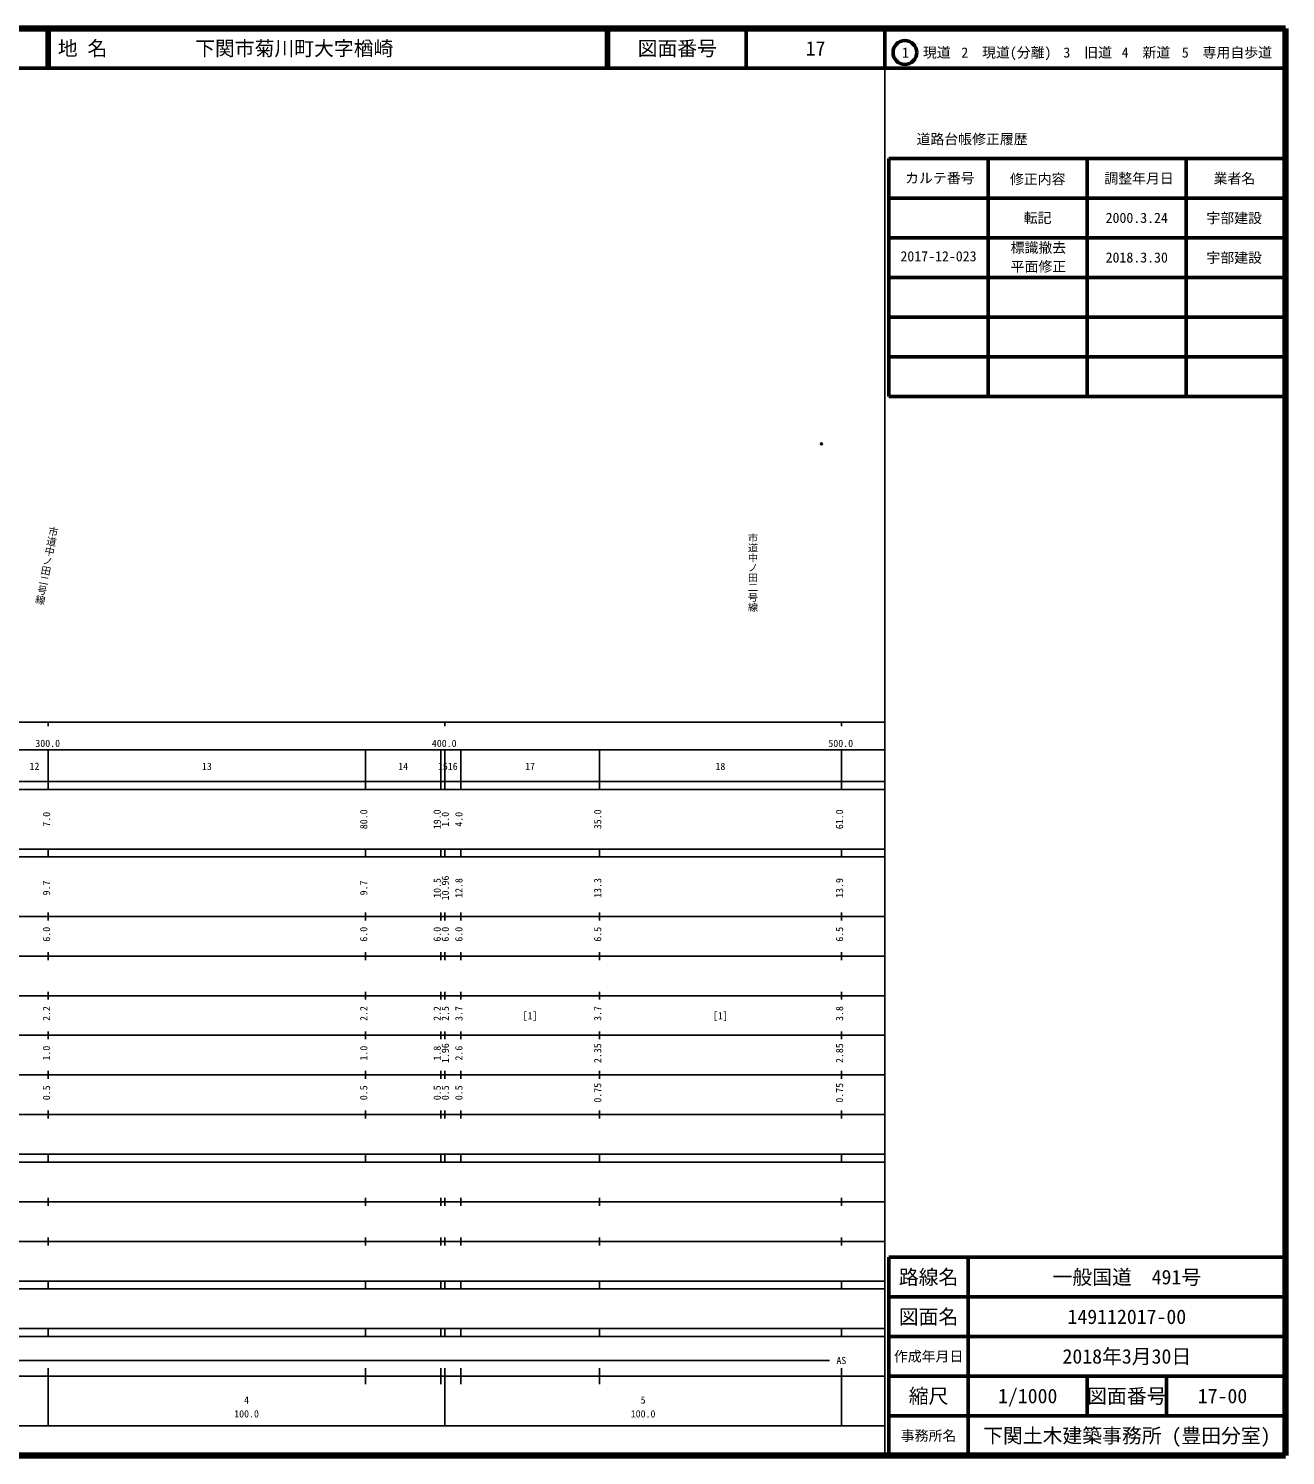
# Model space of a CAD drawing. Units: millimetres on the paper, with parts at other scales. Extents: x 40 to 680, y 20 to 380.
# Drawn here: x 363 to 680, y 20 to 380 of the extents above; entities that cross this region are included whole.
import ezdxf
from ezdxf.enums import TextEntityAlignment as Align

# ---------------------------------------------------------------- set-up
doc = ezdxf.new("R2010")
doc.units = ezdxf.units.MM
doc.header["$PDMODE"] = 32
doc.header["$PDSIZE"] = 0.5
for name, color, linetype, lineweight in [('M-BGD-EXST', 7, 'Continuous', 25), ('M-TTL', 2, 'Continuous', 140), ('M-TTL-FRAM', 2, 'Continuous', 50), ('M-TTL-LINE', 7, 'Continuous', 50)]:
    doc.layers.add(name, color=color, linetype=linetype, lineweight=lineweight)
doc.layers.add('M-BGD-RSTR', color=6, linetype='Continuous')
doc.layers.add('M-TTL-TXT', color=7, linetype='Continuous')
doc.styles.add('@ＭＳ ゴシック', font='')
doc.styles.add('ＭＳ ゴシック', font='')
doc.styles.get('@ＭＳ ゴシック').set_extended_font_data('@MS Gothic')
doc.styles.get('ＭＳ ゴシック').set_extended_font_data('MS Gothic')

msp = doc.modelspace()

# ---------------------------------------------------------------- linework, layer by layer
at = {"layer": 'M-BGD-EXST'}
for p, q in [((579, 20), (579, 370)), ((40, 205), (579, 205)), ((368, 205), (368, 204)), ((468, 205), (468, 204)), ((568, 205), (568, 204)), ((68, 198), (579, 198)), ((368, 188), (368, 198)), ((448, 188), (448, 198)), ((467, 188), (467, 198)), ((468, 188), (468, 198)), ((472, 188), (472, 198)), ((507, 188), (507, 198)), ((568, 188), (568, 198)), ((40, 190), (579, 190)), ((40, 188), (579, 188)), ((40, 173), (579, 173)), ((368, 171), (368, 173)), ((448, 171), (448, 173)), ((467, 171), (467, 173)), ((468, 171), (468, 173)), ((472, 171), (472, 173)), ((507, 171), (507, 173)), ((568, 171), (568, 173)), ((40, 171), (579, 171)), ((40, 156), (579, 156)), ((368, 155), (368, 157)), ((448, 155), (448, 157)), ((467, 155), (467, 157)), ((468, 155), (468, 157)), ((472, 155), (472, 157)), ((507, 155), (507, 157)), ((568, 155), (568, 157)), ((46, 146), (579, 146)), ((368, 145), (368, 147)), ((448, 145), (448, 147)), ((467, 145), (467, 147)), ((468, 145), (468, 147)), ((472, 145), (472, 147)), ((507, 145), (507, 147)), ((568, 145), (568, 147)), ((368, 135), (368, 137)), ((448, 135), (448, 137)), ((467, 135), (467, 137)), ((468, 135), (468, 137)), ((472, 135), (472, 137)), ((507, 135), (507, 137)), ((568, 135), (568, 137)), ((52, 136), (579, 136)), ((46, 126), (579, 126)), ((368, 125), (368, 127)), ((448, 125), (448, 127)), ((467, 125), (467, 127)), ((468, 125), (468, 127)), ((472, 125), (472, 127)), ((507, 125), (507, 127)), ((568, 125), (568, 127)), ((52, 116), (579, 116)), ((368, 115), (368, 117)), ((448, 115), (448, 117)), ((467, 115), (467, 117)), ((468, 115), (468, 117)), ((472, 115), (472, 117)), ((507, 115), (507, 117)), ((568, 115), (568, 117)), ((46, 106), (579, 106)), ((368, 105), (368, 107)), ((448, 105), (448, 107)), ((467, 105), (467, 107)), ((468, 105), (468, 107)), ((472, 105), (472, 107)), ((507, 105), (507, 107)), ((568, 105), (568, 107)), ((40, 96), (579, 96)), ((40, 94), (579, 94)), ((368, 94), (368, 96)), ((448, 94), (448, 96)), ((467, 94), (467, 96)), ((468, 94), (468, 96)), ((472, 94), (472, 96)), ((507, 94), (507, 96)), ((568, 94), (568, 96)), ((49, 84), (579, 84)), ((368, 83), (368, 85)), ((448, 83), (448, 85)), ((467, 83), (467, 85)), ((468, 83), (468, 85)), ((472, 83), (472, 85)), ((507, 83), (507, 85)), ((568, 83), (568, 85)), ((40, 74), (579, 74)), ((368, 73), (368, 75)), ((448, 73), (448, 75)), ((467, 73), (467, 75)), ((468, 73), (468, 75)), ((472, 73), (472, 75)), ((507, 73), (507, 75)), ((568, 73), (568, 75)), ((40, 64), (579, 64)), ((40, 62), (579, 62)), ((368, 62), (368, 64)), ((448, 62), (448, 64)), ((467, 62), (467, 64)), ((468, 62), (468, 64)), ((472, 62), (472, 64)), ((507, 62), (507, 64)), ((568, 62), (568, 64)), ((40, 52), (579, 52)), ((368, 50), (368, 52)), ((448, 50), (448, 52)), ((467, 50), (467, 52)), ((468, 50), (468, 52)), ((472, 50), (472, 52)), ((507, 50), (507, 52)), ((568, 50), (568, 52)), ((40, 50), (579, 50)), ((71, 44), (565, 44)), ((40, 40), (579, 40)), ((368, 27.5), (368, 42)), ((448, 38), (448, 42)), ((467, 38), (467, 42)), ((468, 27.5), (468, 42)), ((472, 38), (472, 42)), ((507, 38), (507, 42)), ((568, 27.5), (568, 42)), ((68, 27.5), (579, 27.5))]:
    msp.add_line(p, q, dxfattribs=at)
at = {"layer": 'M-BGD-RSTR'}
msp.add_point((562.984, 275.257), dxfattribs=at)
at = {"layer": 'M-TTL'}
for p, q in [((680, 380), (40, 380)), ((680, 20), (680, 380)), ((40, 20), (680, 20))]:
    msp.add_line(p, q, dxfattribs=at)
at = {"layer": 'M-TTL-FRAM'}
for p, q in [((580, 347.197), (580, 287.197)), ((580, 347.197), (680, 347.197)), ((580, 287.197), (680, 287.197)), ((680, 70), (580, 70)), ((580, 70), (580, 20))]:
    msp.add_line(p, q, dxfattribs=at)
at = {"layer": 'M-TTL-LINE'}
for p, q in [((367.75, 380), (367.75, 370)), ((368.25, 380), (368.25, 370)), ((508.747, 380), (508.747, 370)), ((509.247, 380), (509.247, 370)), ((543.997, 380), (543.997, 370)), ((579, 380), (579, 370)), ((40, 370), (680, 370)), ((605, 347.197), (605, 287.197)), ((630, 347.197), (630, 287.197)), ((655, 347.197), (655, 287.197)), ((580, 337.197), (680, 337.197)), ((580, 327.197), (680, 327.197)), ((580, 317.197), (680, 317.197)), ((580, 307.197), (680, 307.197)), ((580, 297.197), (680, 297.197)), ((600, 70), (600, 20)), ((680, 60), (580, 60)), ((680, 50), (580, 50)), ((680, 40), (580, 40)), ((630, 40), (630, 30)), ((650, 40), (650, 30)), ((680, 30), (580, 30))]:
    msp.add_line(p, q, dxfattribs=at)
msp.add_circle((584.031, 373.958), 3, dxfattribs=at)

# ---------------------------------------------------------------- texts
at = {"layer": 'M-BGD-EXST', "style": 'ＭＳ ゴシック'}
for s, p in [('300.0', (367.844, 198.195)), ('400.0', (467.844, 198.195)), ('500.0', (567.844, 198.195)), ('12', (364.5, 192.405)), ('13', (408, 192.405)), ('14', (457.5, 192.405)), ('15', (467.5, 192.405)), ('16', (470, 192.405)), ('17', (489.5, 192.405)), ('18', (537.5, 192.405)), ('[1]', (489.5, 129.5)), ('[1]', (537.5, 129.5)), ('AS', (568, 42.5)), ('4', (418, 32.523)), ('5', (518, 32.523)), ('100.0', (418, 29.033)), ('100.0', (518, 29.033))]:
    msp.add_text(s, height=1.833, dxfattribs=at).set_placement(p, align=Align.BOTTOM_CENTER)
for s, p in [('7.0', (369, 180.5)), ('80.0', (449, 180.5)), ('19.0', (467.536, 180.5)), ('1.0', (469.579, 180.5)), ('4.0', (473, 180.5)), ('35.0', (508, 180.5)), ('61.0', (569, 180.5)), ('10.96', (469.579, 163.174)), ('9.7', (369, 163.174)), ('9.7', (449, 163.174)), ('10.5', (467.536, 163.174)), ('12.8', (473, 163.174)), ('13.3', (508, 163.174)), ('13.9', (569, 163.174)), ('6.0', (369, 151.5)), ('6.0', (449, 151.5)), ('6.0', (467.536, 151.5)), ('6.0', (469.579, 151.5)), ('6.0', (473, 151.5)), ('6.5', (508, 151.5)), ('6.5', (569, 151.5)), ('2.2', (369, 131.5)), ('2.2', (449, 131.5)), ('2.2', (467.536, 131.5)), ('2.5', (469.579, 131.5)), ('3.7', (473, 131.5)), ('3.7', (508, 131.5)), ('3.8', (569, 131.5)), ('1.0', (369, 121.5)), ('1.0', (449, 121.5)), ('1.8', (467.536, 121.5)), ('1.96', (469.579, 121.5)), ('2.6', (473, 121.5)), ('2.35', (508, 121.5)), ('2.85', (569, 121.5)), ('0.5', (369, 111.5)), ('0.5', (449, 111.5)), ('0.5', (467.536, 111.5)), ('0.5', (469.579, 111.5)), ('0.5', (473, 111.5)), ('0.75', (508, 111.5)), ('0.75', (569, 111.5))]:
    msp.add_text(s, height=1.833, rotation=90, dxfattribs=at).set_placement(p, align=Align.BOTTOM_CENTER)
at = {"layer": 'M-TTL-TXT', "style": 'ＭＳ ゴシック'}
for s, p in [('地 名', (370.38, 375)), ('下関市菊川町大字楢崎', (405.024, 375))]:
    msp.add_text(s, height=3.666, dxfattribs=at).set_placement(p, align=Align.MIDDLE_LEFT)
for s, height, p in [('図面番号', 3.666, (526.622, 375)), ('17', 3.666, (561.497, 375)), ('1\u3000現道', 2.566, (589.448, 373.958)), ('2\u3000現道(分離)', 2.566, (609.619, 373.958)), ('3\u3000旧道', 2.566, (630.121, 373.958)), ('4\u3000新道', 2.566, (644.824, 373.958)), ('5\u3000専用自歩道', 2.566, (665.228, 373.958)), ('道路台帳修正履歴', 2.566, (600.968, 352.113)), ('カルテ番号', 2.566, (592.839, 342.277)), ('修正内容', 2.566, (617.509, 342.023)), ('調整年月日', 2.566, (643.089, 342.197)), ('業者名', 2.566, (667.134, 342.197)), ('転記', 2.566, (617.5, 332.245)), ('2000.3.24', 2.566, (642.5, 332.245)), ('宇部建設', 2.566, (667.077, 332.189)), ('標識撤去', 2.566, (617.691, 324.729)), ('平面修正', 2.566, (617.691, 319.953)), ('2018.3.30', 2.566, (642.5, 322.245)), ('宇部建設', 2.566, (667.077, 322.189)), ('路線名', 3.666, (590, 65)), ('路線名', 3.666, (590, 65)), ('一般国道\u3000491号', 3.666, (640, 65)), ('図面名', 3.666, (590, 55)), ('図面名', 3.666, (590, 55)), ('149112017-00', 3.666, (640, 55)), ('2018年3月30日', 3.666, (640, 45)), ('作成年月日', 2.566, (590, 45)), ('作成年月日', 2.566, (590, 45)), ('縮尺', 3.666, (590, 35)), ('縮尺', 3.666, (590, 35)), ('1/1000', 3.666, (615, 35)), ('図面番号', 3.666, (640, 35)), ('図面番号', 3.666, (640, 35)), ('17-00', 3.666, (664.125, 35)), ('事務所名', 2.566, (590, 25)), ('事務所名', 2.566, (590, 25)), ('下関土木建築事務所 (豊田分室)', 3.666, (640, 25))]:
    msp.add_text(s, height=height, dxfattribs=at).set_placement(p, align=Align.MIDDLE_CENTER)
msp.add_text('2017-12-023', height=2.566, dxfattribs=at).set_placement((592.5, 320.495), align=Align.BOTTOM_CENTER)
at = {"layer": 'M-TTL-TXT', "style": '@ＭＳ ゴシック'}
for rotation, p in [(259.192, (367.582, 244.476)), (270, (545.659, 242.758))]:
    msp.add_text('市道中ノ田二号線', height=1.833, rotation=rotation, dxfattribs=at).set_placement(p, align=Align.MIDDLE_CENTER)

doc.saveas('drawing.dxf')
